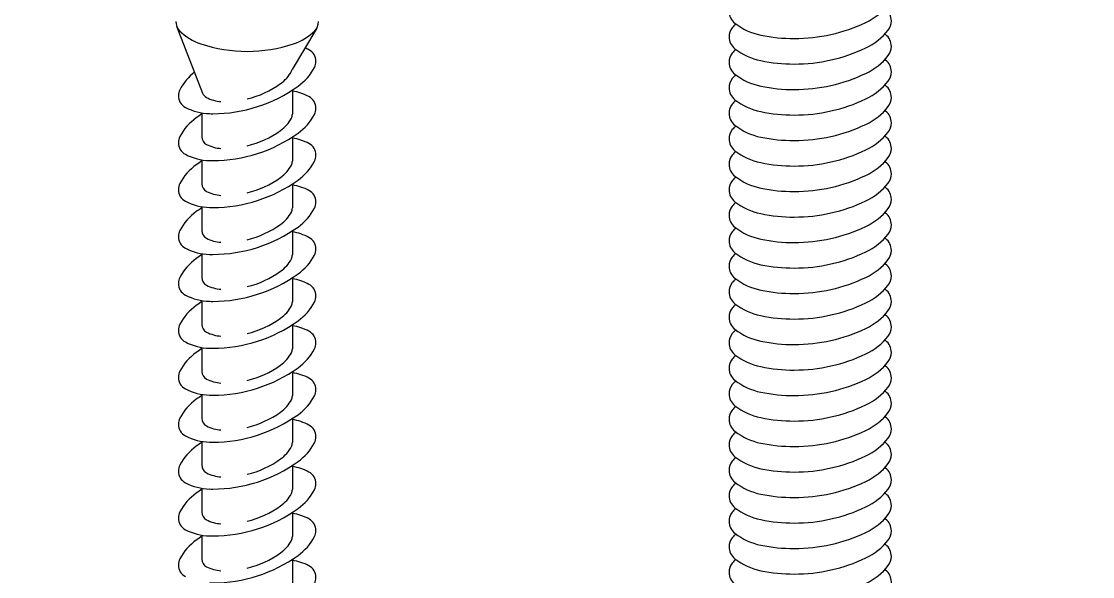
# Model space of a CAD drawing. Header units: inches. Extents: x 35 to 560, y 561 to 1057.
# Drawn here: x 230.48 to 235.73, y 581.48 to 584.2 of the extents above; entities that cross this region are included whole.
import ezdxf

# ---------------------------------------------------------------- set-up
doc = ezdxf.new("R2010")
doc.units = ezdxf.units.IN
doc.header["$MEASUREMENT"] = 0
doc.layers.add('Livello 1', color=7, linetype='Continuous')

msp = doc.modelspace()

# ---------------------------------------------------------------- linework, layer by layer
at = {"layer": 'Livello 1', "color": 7, "lineweight": 25, "true_color": 0xffffff}
for points in [[(231.242, 584.1754), (231.3689, 583.8478)], [(231.9286, 584.1656), (231.808, 583.9638)], [(231.8093, 583.8619), (231.8093, 583.7441)], [(231.3661, 583.75), (231.3661, 583.6331)], [(231.8093, 583.6319), (231.8093, 583.5141)], [(231.3661, 583.52), (231.3661, 583.4031)], [(231.8093, 583.4019), (231.8093, 583.2841)], [(231.3661, 583.2901), (231.3661, 583.1731)], [(231.8093, 583.1719), (231.8093, 583.0541)], [(231.3661, 583.0601), (231.3661, 582.9431)], [(231.8093, 582.9419), (231.8093, 582.8241)], [(231.3661, 582.8301), (231.3661, 582.7131)], [(231.8093, 582.712), (231.8093, 582.5941)], [(231.3661, 582.6001), (231.3661, 582.4831)], [(231.8093, 582.4819), (231.8093, 582.3641)], [(231.3661, 582.3701), (231.3661, 582.253)], [(231.8093, 582.252), (231.8093, 582.1342)], [(231.3661, 582.1401), (231.3661, 582.0231)], [(231.8093, 582.0219), (231.8093, 581.9041)], [(231.3661, 581.91), (231.3661, 581.7931)], [(231.8093, 581.7919), (231.8093, 581.6741)], [(231.3661, 581.68), (231.3661, 581.5631)], [(231.8093, 581.562), (231.8093, 581.4441)]]:
    msp.add_lwpolyline(points, dxfattribs=at)
at = {"layer": 'Livello 1', "color": 178, "lineweight": 25, "true_color": 0x070714}
for points in [[(234.7169, 584.1342), (234.7132, 584.137)], [(234.7169, 584.0092), (234.7132, 584.0121)], [(234.7169, 583.6341), (234.7132, 583.637)], [(234.7169, 583.5091), (234.7132, 583.512)], [(234.7169, 583.3841), (234.7132, 583.3871)], [(234.7169, 583.2592), (234.7132, 583.2621)], [(234.7169, 582.8841), (234.7132, 582.887)], [(234.7169, 582.7591), (234.7132, 582.7621)], [(234.7169, 582.6342), (234.7132, 582.6371)], [(234.7169, 582.5092), (234.7132, 582.5121)], [(234.7169, 582.3841), (234.7132, 582.387)], [(234.7169, 582.0091), (234.7132, 582.012)], [(234.7169, 581.8841), (234.7132, 581.887)], [(234.7169, 581.7591), (234.7132, 581.762)], [(234.7169, 581.6341), (234.7132, 581.6371)]]:
    msp.add_lwpolyline(points, dxfattribs=at)
at = {"layer": 'Livello 1', "lineweight": 35}
msp.add_open_spline([(239.2814, 576.304), (239.2814, 576.304), (239.5498, 576.4964), (239.5498, 576.4964), (239.5498, 576.4964), (239.2493, 576.7194), (239.2493, 576.7194), (239.2493, 576.7194), (239.5498, 576.9446), (239.5498, 576.9446), (239.5498, 576.9446), (239.5526, 578.9563), (239.5556, 581.2612), (239.557, 582.4762), (239.3944, 583.7162), (239.3956, 584.8424), (239.3958, 584.9835), (239.5602, 585.1784), (239.5603, 585.3137), (239.5618, 586.649), (239.5627, 587.7993), (239.5622, 588.0408), (239.5619, 588.2149), (239.3045, 588.2179), (239.3036, 588.268), (239.3007, 588.4168), (239.5498, 588.5118), (239.5498, 588.5118), (239.5498, 588.5118), (239.5498, 588.6085), (239.5498, 588.6085), (239.535, 588.6564), (238.984, 588.7678), (238.7875, 588.7028), (238.6766, 588.6662), (236.1231, 588.6432), (233.7996, 588.6302), (232.0053, 588.6201), (230.3482, 588.6159), (230.0592, 588.6159), (229.3957, 588.6159), (227.3059, 588.6376), (226.9128, 588.5726), (226.5195, 588.5077), (222.3349, 588.7091), (222.3349, 588.7091), (221.6941, 588.8114), (221.4454, 588.8001), (221.298, 588.8488), (221.298, 588.8488), (221.323, 588.5974), (221.323, 588.5974), (221.323, 588.5974), (221.5023, 588.3882), (221.5023, 588.3882), (221.5023, 588.3882), (221.323, 588.2067), (221.323, 588.2067), (221.323, 588.2067), (221.1801, 584.6351), (221.5226, 583.3157), (221.5786, 583.1), (221.3314, 582.8011), (221.3317, 582.5806), (221.3346, 579.7675), (221.3346, 576.9368), (221.323, 576.9722), (221.3214, 576.9769), (221.4397, 576.8642), (221.6174, 576.7557), (221.6729, 576.7219), (221.3661, 576.488), (221.364, 576.3684), (221.364, 576.3684), (221.6175, 576.1353), (222.2317, 576.2975), (222.2317, 576.2975), (224.6062, 576.3065), (224.6062, 576.3065), (224.6062, 576.3065), (225.2343, 576.4172), (225.2343, 576.4172), (225.2343, 576.4172), (232.5435, 576.3366), (232.5435, 576.3366), (232.5435, 576.3366), (238.8817, 576.3606), (238.8817, 576.3606), (238.8817, 576.3606), (238.9274, 576.0934), (239.2814, 576.304)], degree=3, knots=[0, 0, 0, 0, 1, 1, 1, 2, 2, 2, 3, 3, 3, 4, 4, 4, 5, 5, 5, 6, 6, 6, 7, 7, 7, 8, 8, 8, 9, 9, 9, 10, 10, 10, 11, 11, 11, 12, 12, 12, 13, 13, 13, 14, 14, 14, 15, 15, 15, 16, 16, 16, 17, 17, 17, 18, 18, 18, 19, 19, 19, 20, 20, 20, 21, 21, 21, 22, 22, 22, 23, 23, 23, 24, 24, 24, 25, 25, 25, 26, 26, 26, 27, 27, 27, 28, 28, 28, 29, 29, 29, 30, 30, 30, 30], dxfattribs=at)
at = {"layer": 'Livello 1', "color": 178, "lineweight": 25, "true_color": 0x070714}
for points in [[(233.9653, 584.2931), (233.9552, 584.2801), (233.9498, 584.2643), (233.9498, 584.2478), (233.9498, 584.2252), (233.9602, 584.204), (233.9779, 584.19)], [(234.7293, 584.1561), (234.7395, 584.1689), (234.745, 584.185), (234.745, 584.2014), (234.745, 584.2239), (234.7346, 584.2452), (234.7168, 584.2591)], [(233.9653, 584.168), (233.9552, 584.1551), (233.9498, 584.1392), (233.9498, 584.1228), (233.9498, 584.1002), (233.9602, 584.0789), (233.9779, 584.065)], [(234.1048, 584.1314), (234.1587, 584.1204), (234.2137, 584.1148), (234.2688, 584.1148), (234.3903, 584.1148), (234.5103, 584.1418), (234.6201, 584.1938)], [(234.7293, 584.0312), (234.7395, 584.044), (234.745, 584.0599), (234.745, 584.0763), (234.745, 584.0989), (234.7346, 584.1202), (234.7168, 584.1342)], [(234.1048, 584.0064), (234.1587, 583.9954), (234.2137, 583.9897), (234.2688, 583.9897), (234.3903, 583.9897), (234.5103, 584.0168), (234.6201, 584.0689)], [(233.9653, 584.0431), (233.9552, 584.0302), (233.9498, 584.0142), (233.9498, 583.9978), (233.9498, 583.9752), (233.9602, 583.954), (233.9779, 583.94)], [(234.7293, 583.9061), (234.7395, 583.919), (234.745, 583.9349), (234.745, 583.9513), (234.745, 583.974), (234.7346, 583.9952), (234.7168, 584.0091)], [(233.9653, 583.9181), (233.9552, 583.9052), (233.9498, 583.8892), (233.9498, 583.8728), (233.9498, 583.8502), (233.9602, 583.829), (233.9779, 583.8151)], [(234.1048, 583.8814), (234.1587, 583.8703), (234.2137, 583.8647), (234.2688, 583.8647), (234.3903, 583.8647), (234.5103, 583.8918), (234.6201, 583.9439)], [(234.7293, 583.7811), (234.7395, 583.794), (234.745, 583.8099), (234.745, 583.8263), (234.745, 583.8489), (234.7346, 583.8702), (234.7168, 583.8842)], [(234.1048, 583.7564), (234.1587, 583.7453), (234.2137, 583.7398), (234.2688, 583.7398), (234.3903, 583.7398), (234.5103, 583.7668), (234.6201, 583.8188)], [(233.9653, 583.7931), (233.9552, 583.7801), (233.9498, 583.7642), (233.9498, 583.7478), (233.9498, 583.7252), (233.9602, 583.704), (233.9779, 583.69)], [(234.7293, 583.6561), (234.7395, 583.669), (234.745, 583.6849), (234.745, 583.7013), (234.745, 583.7239), (234.7346, 583.7451), (234.7168, 583.7591)], [(233.9653, 583.6681), (233.9552, 583.6551), (233.9498, 583.6392), (233.9498, 583.6228), (233.9498, 583.6002), (233.9602, 583.5789), (233.9779, 583.565)], [(234.1048, 583.6313), (234.1587, 583.6203), (234.2137, 583.6148), (234.2688, 583.6148), (234.3903, 583.6148), (234.5103, 583.6418), (234.6201, 583.6939)], [(234.7293, 583.5311), (234.7395, 583.5439), (234.745, 583.5599), (234.745, 583.5763), (234.745, 583.5989), (234.7346, 583.6201), (234.7168, 583.6341)], [(233.9653, 583.5431), (233.9552, 583.5302), (233.9498, 583.5143), (233.9498, 583.4979), (233.9498, 583.4752), (233.9602, 583.454), (233.9779, 583.44)], [(234.1048, 583.5064), (234.1587, 583.4954), (234.2137, 583.4898), (234.2688, 583.4898), (234.3903, 583.4898), (234.5103, 583.5168), (234.6201, 583.5688)], [(234.7293, 583.4061), (234.7395, 583.4189), (234.745, 583.4349), (234.745, 583.4513), (234.745, 583.4739), (234.7346, 583.4951), (234.7168, 583.5092)], [(234.1048, 583.3814), (234.1587, 583.3704), (234.2137, 583.3648), (234.2688, 583.3648), (234.3903, 583.3648), (234.5103, 583.3918), (234.6201, 583.4439)], [(233.9653, 583.418), (233.9552, 583.4052), (233.9498, 583.3893), (233.9498, 583.3728), (233.9498, 583.3502), (233.9602, 583.329), (233.9779, 583.315)], [(234.7293, 583.2811), (234.7395, 583.294), (234.745, 583.3099), (234.745, 583.3264), (234.745, 583.3489), (234.7346, 583.3702), (234.7168, 583.3841)], [(233.9653, 583.2931), (233.9552, 583.2802), (233.9498, 583.2642), (233.9498, 583.2478), (233.9498, 583.2252), (233.9602, 583.204), (233.9779, 583.1901)], [(234.1048, 583.2564), (234.1587, 583.2453), (234.2137, 583.2397), (234.2688, 583.2397), (234.3903, 583.2397), (234.5103, 583.2668), (234.6201, 583.3189)], [(234.7293, 583.1561), (234.7395, 583.169), (234.745, 583.1849), (234.745, 583.2014), (234.745, 583.2239), (234.7346, 583.2452), (234.7168, 583.2592)], [(234.1048, 583.1314), (234.1587, 583.1203), (234.2137, 583.1147), (234.2688, 583.1147), (234.3903, 583.1147), (234.5103, 583.1418), (234.6201, 583.1938)], [(233.9653, 583.168), (233.9552, 583.1552), (233.9498, 583.1392), (233.9498, 583.1228), (233.9498, 583.1002), (233.9602, 583.079), (233.9779, 583.065)], [(234.7293, 583.0311), (234.7395, 583.044), (234.745, 583.0599), (234.745, 583.0763), (234.745, 583.099), (234.7346, 583.1202), (234.7168, 583.1342)], [(234.1048, 583.0063), (234.1587, 582.9953), (234.2137, 582.9898), (234.2688, 582.9898), (234.3903, 582.9898), (234.5103, 583.0168), (234.6201, 583.0689)], [(233.9653, 583.0431), (233.9552, 583.0301), (233.9498, 583.0142), (233.9498, 582.9978), (233.9498, 582.9752), (233.9602, 582.954), (233.9779, 582.94)], [(234.7293, 582.9061), (234.7395, 582.919), (234.745, 582.9349), (234.745, 582.9513), (234.745, 582.9739), (234.7346, 582.9951), (234.7168, 583.0091)], [(233.9653, 582.9181), (233.9552, 582.9052), (233.9498, 582.8892), (233.9498, 582.8728), (233.9498, 582.8502), (233.9602, 582.8289), (233.9779, 582.815)], [(234.1048, 582.8814), (234.1587, 582.8704), (234.2137, 582.8648), (234.2688, 582.8648), (234.3903, 582.8648), (234.5103, 582.8918), (234.6201, 582.9439)], [(234.7293, 582.7811), (234.7395, 582.794), (234.745, 582.8099), (234.745, 582.8264), (234.745, 582.8489), (234.7346, 582.8701), (234.7168, 582.8841)], [(234.1048, 582.7564), (234.1587, 582.7454), (234.2137, 582.7398), (234.2688, 582.7398), (234.3903, 582.7398), (234.5103, 582.7668), (234.6201, 582.8189)], [(233.9653, 582.7931), (233.9552, 582.7802), (233.9498, 582.7643), (233.9498, 582.7479), (233.9498, 582.7252), (233.9602, 582.704), (233.9779, 582.69)], [(234.7293, 582.6561), (234.7395, 582.6689), (234.745, 582.6849), (234.745, 582.7014), (234.745, 582.7239), (234.7346, 582.7452), (234.7168, 582.7591)], [(233.9653, 582.6681), (233.9552, 582.6551), (233.9498, 582.6392), (233.9498, 582.6228), (233.9498, 582.6002), (233.9602, 582.5789), (233.9779, 582.565)], [(234.1048, 582.6314), (234.1587, 582.6204), (234.2137, 582.6147), (234.2688, 582.6147), (234.3903, 582.6147), (234.5103, 582.6418), (234.6201, 582.6939)], [(234.7293, 582.5312), (234.7395, 582.544), (234.745, 582.5599), (234.745, 582.5763), (234.745, 582.599), (234.7346, 582.6202), (234.7168, 582.6342)], [(233.9653, 582.5431), (233.9552, 582.5302), (233.9498, 582.5142), (233.9498, 582.4978), (233.9498, 582.4752), (233.9602, 582.454), (233.9779, 582.44)], [(234.1048, 582.5064), (234.1587, 582.4954), (234.2137, 582.4897), (234.2688, 582.4897), (234.3903, 582.4897), (234.5103, 582.5168), (234.6201, 582.5689)], [(234.7293, 582.4061), (234.7395, 582.4191), (234.745, 582.435), (234.745, 582.4514), (234.745, 582.4739), (234.7346, 582.4952), (234.7168, 582.5092)], [(234.1048, 582.3814), (234.1587, 582.3703), (234.2137, 582.3647), (234.2688, 582.3647), (234.3903, 582.3647), (234.5103, 582.3918), (234.6201, 582.4439)], [(233.9653, 582.4181), (233.9552, 582.4051), (233.9498, 582.3892), (233.9498, 582.3728), (233.9498, 582.3502), (233.9602, 582.3289), (233.9779, 582.315)], [(234.7293, 582.281), (234.7395, 582.294), (234.745, 582.3099), (234.745, 582.3263), (234.745, 582.349), (234.7346, 582.3702), (234.7168, 582.3842)], [(233.9653, 582.2931), (233.9552, 582.2802), (233.9498, 582.2641), (233.9498, 582.2477), (233.9498, 582.2253), (233.9602, 582.2039), (233.9779, 582.19)], [(234.1048, 582.2564), (234.1587, 582.2454), (234.2137, 582.2398), (234.2688, 582.2398), (234.3903, 582.2398), (234.5103, 582.2668), (234.6201, 582.3189)], [(234.7293, 582.1561), (234.7395, 582.169), (234.745, 582.1849), (234.745, 582.2013), (234.745, 582.2239), (234.7346, 582.2452), (234.7168, 582.2591)], [(234.1048, 582.1314), (234.1587, 582.1203), (234.2137, 582.1148), (234.2688, 582.1148), (234.3903, 582.1148), (234.5103, 582.1418), (234.6201, 582.1938)], [(233.9653, 582.1681), (233.9552, 582.1551), (233.9498, 582.1392), (233.9498, 582.1228), (233.9498, 582.1003), (233.9602, 582.079), (233.9779, 582.065)], [(234.7293, 582.0311), (234.7395, 582.044), (234.745, 582.0599), (234.745, 582.0763), (234.745, 582.0989), (234.7346, 582.1201), (234.7168, 582.1341)], [(234.1048, 582.0063), (234.1587, 581.9953), (234.2137, 581.9898), (234.2688, 581.9898), (234.3903, 581.9898), (234.5103, 582.0168), (234.6201, 582.0688)], [(233.9653, 582.0431), (233.9552, 582.0301), (233.9498, 582.0142), (233.9498, 581.9978), (233.9498, 581.9752), (233.9602, 581.954), (233.9779, 581.94)], [(234.7293, 581.9061), (234.7395, 581.919), (234.745, 581.935), (234.745, 581.9514), (234.745, 581.9739), (234.7346, 581.9952), (234.7168, 582.0091)], [(233.9653, 581.9181), (233.9552, 581.9051), (233.9498, 581.8892), (233.9498, 581.8728), (233.9498, 581.8502), (233.9602, 581.8289), (233.9779, 581.815)], [(234.1048, 581.8814), (234.1587, 581.8703), (234.2137, 581.8648), (234.2688, 581.8648), (234.3903, 581.8648), (234.5103, 581.8918), (234.6201, 581.9439)], [(234.7293, 581.7811), (234.7395, 581.794), (234.745, 581.8099), (234.745, 581.8264), (234.745, 581.8489), (234.7346, 581.8702), (234.7168, 581.8841)], [(234.1048, 581.7564), (234.1587, 581.7453), (234.2137, 581.7398), (234.2688, 581.7398), (234.3903, 581.7398), (234.5103, 581.7668), (234.6201, 581.8188)], [(233.9653, 581.793), (233.9552, 581.7802), (233.9498, 581.7643), (233.9498, 581.7478), (233.9498, 581.7252), (233.9602, 581.704), (233.9779, 581.69)], [(234.7293, 581.6561), (234.7395, 581.669), (234.745, 581.6849), (234.745, 581.7014), (234.745, 581.7239), (234.7346, 581.7452), (234.7168, 581.7591)], [(233.9653, 581.6681), (233.9552, 581.6552), (233.9498, 581.6392), (233.9498, 581.6228), (233.9498, 581.6002), (233.9602, 581.579), (233.9779, 581.565)], [(234.1048, 581.6314), (234.1587, 581.6204), (234.2137, 581.6148), (234.2688, 581.6148), (234.3903, 581.6148), (234.5103, 581.6418), (234.6201, 581.6938)], [(234.7293, 581.5311), (234.7395, 581.544), (234.745, 581.5599), (234.745, 581.5763), (234.745, 581.5989), (234.7346, 581.6202), (234.7168, 581.6341)], [(233.9653, 581.5431), (233.9552, 581.5302), (233.9498, 581.5142), (233.9498, 581.4978), (233.9498, 581.4752), (233.9602, 581.454), (233.9779, 581.4401)], [(234.1048, 581.5063), (234.1587, 581.4953), (234.2137, 581.4898), (234.2688, 581.4898), (234.3903, 581.4898), (234.5103, 581.5168), (234.6201, 581.5688)], [(234.7293, 581.4061), (234.7395, 581.4189), (234.745, 581.4349), (234.745, 581.4513), (234.745, 581.4739), (234.7346, 581.4952), (234.7168, 581.5091)]]:
    msp.add_open_spline(points, degree=3, knots=[0, 0, 0, 0, 1, 1, 1, 2, 2, 2, 2], dxfattribs=at)
for points in [[(234.6201, 584.1938), (234.6628, 584.214), (234.7002, 584.2439), (234.7294, 584.2811)], [(233.9816, 584.1871), (233.976, 584.181), (233.9706, 584.1746), (233.9653, 584.168)], [(233.9778, 584.19), (234.0151, 584.1609), (234.0585, 584.1408), (234.1049, 584.1314)], [(234.6201, 584.0688), (234.6628, 584.0889), (234.7002, 584.1189), (234.7294, 584.1561)], [(233.9816, 584.0622), (233.976, 584.056), (233.9706, 584.0497), (233.9653, 584.043)], [(233.9778, 584.065), (234.0151, 584.0359), (234.0585, 584.0158), (234.1049, 584.0064)], [(234.6201, 583.9439), (234.6628, 583.964), (234.7002, 583.9939), (234.7294, 584.0312)], [(233.9816, 583.9371), (233.976, 583.931), (233.9706, 583.9247), (233.9653, 583.9181)], [(233.9778, 583.9401), (234.0151, 583.9109), (234.0585, 583.8908), (234.1049, 583.8814)], [(234.6201, 583.8189), (234.6628, 583.839), (234.7002, 583.869), (234.7294, 583.9061)], [(234.7169, 583.8841), (234.7156, 583.885), (234.7145, 583.8861), (234.7132, 583.8871)], [(233.9816, 583.8122), (233.976, 583.806), (233.9706, 583.7997), (233.9653, 583.793)], [(233.9778, 583.8151), (234.0151, 583.7859), (234.0585, 583.7658), (234.1049, 583.7564)], [(234.6201, 583.6938), (234.6628, 583.714), (234.7002, 583.7439), (234.7294, 583.7811)], [(234.7169, 583.7591), (234.7156, 583.7601), (234.7145, 583.7611), (234.7132, 583.7621)], [(233.9816, 583.6871), (233.976, 583.6809), (233.9706, 583.6746), (233.9653, 583.6681)], [(233.9778, 583.6901), (234.0151, 583.6609), (234.0585, 583.6408), (234.1049, 583.6313)], [(234.6201, 583.5688), (234.6628, 583.589), (234.7002, 583.6189), (234.7294, 583.6561)], [(233.9816, 583.5621), (233.976, 583.5559), (233.9706, 583.5497), (233.9653, 583.5431)], [(233.9778, 583.5651), (234.0151, 583.5359), (234.0585, 583.5158), (234.1049, 583.5064)], [(234.6201, 583.4438), (234.6628, 583.4639), (234.7002, 583.4939), (234.7294, 583.5311)], [(233.9816, 583.4371), (233.976, 583.431), (233.9706, 583.4247), (233.9653, 583.418)], [(233.9778, 583.44), (234.0151, 583.4109), (234.0585, 583.3908), (234.1049, 583.3814)], [(234.6201, 583.3188), (234.6628, 583.339), (234.7002, 583.3689), (234.7294, 583.4062)], [(233.9816, 583.3121), (233.976, 583.3059), (233.9706, 583.2996), (233.9653, 583.2931)], [(233.9778, 583.315), (234.0151, 583.2859), (234.0585, 583.2658), (234.1049, 583.2564)], [(234.6201, 583.1939), (234.6628, 583.214), (234.7002, 583.2439), (234.7294, 583.2811)], [(233.9816, 583.1871), (233.976, 583.181), (233.9706, 583.1747), (233.9653, 583.168)], [(233.9778, 583.1901), (234.0151, 583.1609), (234.0585, 583.1408), (234.1049, 583.1314)], [(234.6201, 583.0688), (234.6628, 583.089), (234.7002, 583.119), (234.7294, 583.1561)], [(234.7169, 583.1341), (234.7156, 583.1351), (234.7145, 583.1361), (234.7132, 583.1371)], [(233.9778, 583.0651), (234.0151, 583.0359), (234.0585, 583.0158), (234.1049, 583.0063)], [(233.9816, 583.0622), (233.976, 583.056), (233.9706, 583.0497), (233.9653, 583.0431)], [(234.6201, 582.9438), (234.6628, 582.964), (234.7002, 582.994), (234.7294, 583.0311)], [(234.7169, 583.0091), (234.7156, 583.01), (234.7145, 583.0111), (234.7132, 583.012)], [(233.9816, 582.9371), (233.976, 582.9309), (233.9706, 582.9246), (233.9653, 582.9181)], [(233.9778, 582.9401), (234.0151, 582.9109), (234.0585, 582.8908), (234.1049, 582.8814)], [(234.6201, 582.8188), (234.6628, 582.839), (234.7002, 582.8689), (234.7294, 582.9062)], [(233.9816, 582.8121), (233.976, 582.806), (233.9706, 582.7996), (233.9653, 582.7931)], [(233.9778, 582.8151), (234.0151, 582.786), (234.0585, 582.7659), (234.1049, 582.7564)], [(234.6201, 582.6938), (234.6628, 582.7139), (234.7002, 582.7439), (234.7294, 582.7811)], [(233.9816, 582.6872), (233.976, 582.681), (233.9706, 582.6747), (233.9653, 582.6681)], [(233.9778, 582.69), (234.0151, 582.6609), (234.0585, 582.6408), (234.1049, 582.6314)], [(234.6201, 582.5688), (234.6628, 582.5889), (234.7002, 582.6189), (234.7294, 582.6561)], [(233.9816, 582.5621), (233.976, 582.556), (233.9706, 582.5497), (233.9653, 582.5431)], [(233.9778, 582.5651), (234.0151, 582.5359), (234.0585, 582.5158), (234.1049, 582.5064)], [(234.6201, 582.4438), (234.6628, 582.4639), (234.7002, 582.4939), (234.7294, 582.5311)], [(233.9816, 582.4372), (233.976, 582.4311), (233.9706, 582.4247), (233.9653, 582.4181)], [(233.9778, 582.44), (234.0151, 582.4108), (234.0585, 582.3908), (234.1049, 582.3813)], [(234.6201, 582.3188), (234.6628, 582.339), (234.7002, 582.3689), (234.7294, 582.4061)], [(233.9816, 582.3121), (233.976, 582.306), (233.9706, 582.2997), (233.9653, 582.2931)], [(233.9778, 582.3151), (234.0151, 582.2858), (234.0585, 582.2658), (234.1049, 582.2564)], [(234.6201, 582.1938), (234.6628, 582.214), (234.7002, 582.2439), (234.7294, 582.2811)], [(234.7169, 582.2591), (234.7156, 582.2601), (234.7145, 582.2611), (234.7132, 582.2621)], [(233.9816, 582.1872), (233.976, 582.181), (233.9706, 582.1747), (233.9653, 582.168)], [(233.9778, 582.19), (234.0151, 582.1609), (234.0585, 582.1408), (234.1049, 582.1314)], [(234.6201, 582.0688), (234.6628, 582.089), (234.7002, 582.119), (234.7294, 582.1561)], [(234.7169, 582.1341), (234.7156, 582.1351), (234.7145, 582.1361), (234.7132, 582.137)], [(233.9816, 582.0621), (233.976, 582.0559), (233.9706, 582.0496), (233.9653, 582.0431)], [(233.9778, 582.0651), (234.0151, 582.0359), (234.0585, 582.0158), (234.1049, 582.0063)], [(234.6201, 581.9438), (234.6628, 581.964), (234.7002, 581.9939), (234.7294, 582.0311)], [(233.9816, 581.9371), (233.976, 581.9309), (233.9706, 581.9246), (233.9653, 581.9181)], [(233.9778, 581.94), (234.0151, 581.9109), (234.0585, 581.8908), (234.1049, 581.8814)], [(234.6201, 581.8188), (234.6628, 581.839), (234.7002, 581.8689), (234.7294, 581.9061)], [(233.9816, 581.8121), (233.976, 581.806), (233.9706, 581.7996), (233.9653, 581.793)], [(233.9778, 581.815), (234.0151, 581.7858), (234.0585, 581.7658), (234.1049, 581.7564)], [(234.6201, 581.6938), (234.6628, 581.714), (234.7002, 581.7439), (234.7294, 581.7811)], [(233.9816, 581.6871), (233.976, 581.681), (233.9706, 581.6747), (233.9653, 581.668)], [(233.9778, 581.69), (234.0151, 581.6609), (234.0585, 581.6408), (234.1049, 581.6314)], [(234.6201, 581.5688), (234.6628, 581.589), (234.7002, 581.6189), (234.7294, 581.6561)], [(233.9816, 581.5622), (233.976, 581.556), (233.9706, 581.5497), (233.9653, 581.543)], [(233.9778, 581.565), (234.0151, 581.5359), (234.0585, 581.5158), (234.1049, 581.5063)], [(234.6201, 581.4438), (234.6628, 581.464), (234.7002, 581.4939), (234.7294, 581.5311)], [(234.7169, 581.5091), (234.7156, 581.51), (234.7145, 581.5111), (234.7132, 581.512)]]:
    msp.add_open_spline(points, degree=3, dxfattribs=at)
at = {"layer": 'Livello 1', "color": 7, "lineweight": 25, "true_color": 0xffffff}
for points in [[(231.2377, 584.1987), (231.2377, 584.1816), (231.2444, 584.1652), (231.2565, 584.1532)], [(231.9189, 584.1532), (231.9309, 584.1652), (231.9377, 584.1816), (231.9377, 584.1986)], [(231.2564, 584.1532), (231.2857, 584.124), (231.3214, 584.102), (231.3605, 584.0889)], [(231.8148, 584.0889), (231.854, 584.102), (231.8896, 584.124), (231.9189, 584.1532)], [(231.8907, 584.0598), (231.8842, 584.0632), (231.8777, 584.0664), (231.871, 584.0692)], [(231.8044, 583.9544), (231.806, 583.9573), (231.8072, 583.9606), (231.808, 583.9638)], [(231.8371, 583.8809), (231.8707, 583.905), (231.8982, 583.9366), (231.9175, 583.9731)], [(231.3295, 583.9497), (231.2998, 583.9265), (231.2754, 583.8974), (231.2578, 583.8641)], [(231.7516, 583.8938), (231.7737, 583.9097), (231.7917, 583.9304), (231.8044, 583.9544)], [(231.5877, 583.8187), (231.6466, 583.833), (231.7023, 583.8585), (231.7516, 583.8938)], [(231.8907, 583.8299), (231.8652, 583.8433), (231.8377, 583.8525), (231.8093, 583.8571)], [(231.3689, 583.8478), (231.3726, 583.8383), (231.3796, 583.8305), (231.3886, 583.8257)], [(231.3886, 583.8258), (231.4105, 583.8143), (231.4346, 583.8074), (231.4593, 583.8059)], [(231.2847, 583.7773), (231.3213, 583.758), (231.3618, 583.7475), (231.4031, 583.7466)], [(231.3383, 583.7263), (231.3047, 583.7022), (231.2772, 583.6707), (231.2578, 583.6341)], [(231.3661, 583.7453), (231.3566, 583.7391), (231.3474, 583.7329), (231.3382, 583.7263)], [(231.7516, 583.6638), (231.7737, 583.6796), (231.7917, 583.7004), (231.8044, 583.7244)], [(231.8044, 583.7244), (231.8076, 583.7304), (231.8093, 583.7372), (231.8093, 583.7441)], [(231.8371, 583.6509), (231.8707, 583.675), (231.8982, 583.7065), (231.9175, 583.7431)], [(231.5877, 583.5887), (231.6466, 583.603), (231.7023, 583.6285), (231.7516, 583.6638)], [(231.3661, 583.6331), (231.3661, 583.6174), (231.3747, 583.6031), (231.3886, 583.5957)], [(231.3886, 583.5958), (231.4105, 583.5842), (231.4346, 583.5774), (231.4593, 583.5759)], [(231.8907, 583.5999), (231.8652, 583.6132), (231.8377, 583.6225), (231.8093, 583.6271)], [(231.2847, 583.5474), (231.3213, 583.5281), (231.3618, 583.5175), (231.4031, 583.5167)], [(231.3383, 583.4963), (231.3047, 583.4722), (231.2772, 583.4406), (231.2578, 583.4042)], [(231.3661, 583.5153), (231.3566, 583.5092), (231.3474, 583.5029), (231.3382, 583.4963)], [(231.7516, 583.4338), (231.7737, 583.4496), (231.7917, 583.4704), (231.8044, 583.4944)], [(231.8044, 583.4944), (231.8076, 583.5005), (231.8093, 583.5072), (231.8093, 583.5141)], [(231.8371, 583.4209), (231.8707, 583.445), (231.8982, 583.4765), (231.9175, 583.5131)], [(231.5877, 583.3587), (231.6466, 583.373), (231.7023, 583.3985), (231.7516, 583.4338)], [(231.3661, 583.4031), (231.3661, 583.3874), (231.3747, 583.373), (231.3886, 583.3657)], [(231.8907, 583.3698), (231.8652, 583.3832), (231.8377, 583.3925), (231.8093, 583.3971)], [(231.3886, 583.3657), (231.4105, 583.3542), (231.4346, 583.3474), (231.4593, 583.3459)], [(231.2847, 583.3174), (231.3213, 583.2981), (231.3618, 583.2875), (231.4031, 583.2867)], [(231.3661, 583.2853), (231.3566, 583.2791), (231.3474, 583.2728), (231.3382, 583.2663)], [(231.8044, 583.2644), (231.8076, 583.2705), (231.8093, 583.2772), (231.8093, 583.2841)], [(231.8371, 583.1909), (231.8707, 583.2149), (231.8982, 583.2465), (231.9175, 583.2831)], [(231.3383, 583.2664), (231.3047, 583.2422), (231.2772, 583.2107), (231.2578, 583.1741)], [(231.7516, 583.2038), (231.7737, 583.2196), (231.7917, 583.2404), (231.8044, 583.2644)], [(231.3661, 583.1731), (231.3661, 583.1575), (231.3747, 583.1431), (231.3886, 583.1358)], [(231.5877, 583.1287), (231.6466, 583.143), (231.7023, 583.1684), (231.7516, 583.2038)], [(231.3886, 583.1357), (231.4105, 583.1242), (231.4346, 583.1175), (231.4593, 583.1159)], [(231.8907, 583.1398), (231.8652, 583.1532), (231.8377, 583.1625), (231.8093, 583.1671)], [(231.2847, 583.0874), (231.3213, 583.068), (231.3618, 583.0576), (231.4031, 583.0567)], [(231.3383, 583.0363), (231.3047, 583.0122), (231.2772, 582.9806), (231.2578, 582.9441)], [(231.3661, 583.0552), (231.3566, 583.0491), (231.3474, 583.0428), (231.3382, 583.0363)], [(231.7516, 582.9739), (231.7737, 582.9896), (231.7917, 583.0104), (231.8044, 583.0345)], [(231.8044, 583.0344), (231.8076, 583.0405), (231.8093, 583.0473), (231.8093, 583.0541)], [(231.8371, 582.9609), (231.8707, 582.985), (231.8982, 583.0165), (231.9175, 583.0531)], [(231.5877, 582.8987), (231.6466, 582.913), (231.7023, 582.9385), (231.7516, 582.9738)], [(231.3661, 582.9431), (231.3661, 582.9275), (231.3747, 582.9131), (231.3886, 582.9058)], [(231.8907, 582.9099), (231.8652, 582.9233), (231.8377, 582.9325), (231.8093, 582.9371)], [(231.2847, 582.8574), (231.3213, 582.8381), (231.3618, 582.8276), (231.4031, 582.8267)], [(231.3886, 582.9058), (231.4105, 582.8942), (231.4346, 582.8874), (231.4593, 582.8859)], [(231.3383, 582.8063), (231.3047, 582.7822), (231.2772, 582.7506), (231.2578, 582.7141)], [(231.3661, 582.8253), (231.3566, 582.8192), (231.3474, 582.8128), (231.3382, 582.8062)], [(231.7516, 582.7438), (231.7737, 582.7596), (231.7917, 582.7804), (231.8044, 582.8044)], [(231.8044, 582.8044), (231.8076, 582.8105), (231.8093, 582.8172), (231.8093, 582.8241)], [(231.8371, 582.7309), (231.8707, 582.755), (231.8982, 582.7865), (231.9175, 582.8231)], [(231.3661, 582.7131), (231.3661, 582.6975), (231.3747, 582.6831), (231.3886, 582.6758)], [(231.5877, 582.6687), (231.6466, 582.6829), (231.7023, 582.7085), (231.7516, 582.7438)], [(231.8907, 582.6798), (231.8652, 582.6932), (231.8377, 582.7025), (231.8093, 582.7071)], [(231.3886, 582.6758), (231.4105, 582.6642), (231.4346, 582.6575), (231.4593, 582.6559)], [(231.2847, 582.6273), (231.3213, 582.608), (231.3618, 582.5976), (231.4031, 582.5966)], [(231.3661, 582.5953), (231.3566, 582.5891), (231.3474, 582.5828), (231.3382, 582.5763)], [(231.8044, 582.5744), (231.8076, 582.5805), (231.8093, 582.5872), (231.8093, 582.5941)], [(231.8371, 582.5009), (231.8707, 582.525), (231.8982, 582.5565), (231.9175, 582.5931)], [(231.3383, 582.5763), (231.3047, 582.5523), (231.2772, 582.5207), (231.2578, 582.4841)], [(231.7516, 582.5138), (231.7737, 582.5297), (231.7917, 582.5504), (231.8044, 582.5744)], [(231.5877, 582.4388), (231.6466, 582.453), (231.7023, 582.4784), (231.7516, 582.5138)], [(231.3661, 582.4831), (231.3661, 582.4675), (231.3747, 582.4531), (231.3886, 582.4458)], [(231.3886, 582.4458), (231.4105, 582.4343), (231.4346, 582.4274), (231.4593, 582.426)], [(231.8907, 582.4498), (231.8652, 582.4633), (231.8377, 582.4725), (231.8093, 582.4771)], [(231.2847, 582.3974), (231.3213, 582.378), (231.3618, 582.3676), (231.4031, 582.3667)], [(231.3383, 582.3463), (231.3047, 582.3223), (231.2772, 582.2907), (231.2578, 582.2541)], [(231.3661, 582.3652), (231.3566, 582.3591), (231.3474, 582.3528), (231.3382, 582.3463)], [(231.7516, 582.2838), (231.7737, 582.2997), (231.7917, 582.3204), (231.8044, 582.3444)], [(231.8044, 582.3444), (231.8076, 582.3504), (231.8093, 582.3572), (231.8093, 582.364)], [(231.8371, 582.2709), (231.8707, 582.295), (231.8982, 582.3265), (231.9175, 582.3631)], [(231.5877, 582.2087), (231.6466, 582.223), (231.7023, 582.2485), (231.7516, 582.2837)], [(231.3661, 582.253), (231.3661, 582.2374), (231.3747, 582.2231), (231.3886, 582.2158)], [(231.8907, 582.2199), (231.8652, 582.2333), (231.8377, 582.2425), (231.8093, 582.2471)], [(231.3886, 582.2158), (231.4105, 582.2043), (231.4346, 582.1974), (231.4593, 582.196)], [(231.2847, 582.1674), (231.3213, 582.1481), (231.3618, 582.1376), (231.4031, 582.1367)], [(231.3661, 582.1353), (231.3566, 582.1291), (231.3474, 582.1228), (231.3382, 582.1163)], [(231.8044, 582.1144), (231.8076, 582.1205), (231.8093, 582.1272), (231.8093, 582.1342)], [(231.8371, 582.0408), (231.8707, 582.065), (231.8982, 582.0966), (231.9175, 582.133)], [(231.3383, 582.1163), (231.3047, 582.0922), (231.2772, 582.0607), (231.2578, 582.0241)], [(231.7516, 582.0538), (231.7737, 582.0696), (231.7917, 582.0904), (231.8044, 582.1144)], [(231.3661, 582.0231), (231.3661, 582.0074), (231.3747, 581.9931), (231.3886, 581.9857)], [(231.5877, 581.9787), (231.6466, 581.9931), (231.7023, 582.0184), (231.7516, 582.0538)], [(231.8907, 581.9898), (231.8652, 582.0033), (231.8377, 582.0125), (231.8093, 582.0171)], [(231.3886, 581.9858), (231.4105, 581.9742), (231.4346, 581.9674), (231.4593, 581.9659)], [(231.2847, 581.9373), (231.3213, 581.918), (231.3618, 581.9076), (231.4031, 581.9066)], [(231.3383, 581.8863), (231.3047, 581.8622), (231.2772, 581.8307), (231.2578, 581.7941)], [(231.3661, 581.9052), (231.3566, 581.8992), (231.3474, 581.8928), (231.3382, 581.8863)], [(231.7516, 581.8238), (231.7737, 581.8396), (231.7917, 581.8604), (231.8044, 581.8844)], [(231.8044, 581.8844), (231.8076, 581.8904), (231.8093, 581.8972), (231.8093, 581.9041)], [(231.8371, 581.8109), (231.8707, 581.835), (231.8982, 581.8666), (231.9175, 581.9031)], [(231.5877, 581.7487), (231.6466, 581.763), (231.7023, 581.7885), (231.7516, 581.8238)], [(231.3661, 581.7931), (231.3661, 581.7775), (231.3747, 581.763), (231.3886, 581.7558)], [(231.3886, 581.7558), (231.4105, 581.7443), (231.4346, 581.7375), (231.4593, 581.7359)], [(231.8907, 581.7598), (231.8652, 581.7733), (231.8377, 581.7825), (231.8093, 581.7871)], [(231.2847, 581.7073), (231.3213, 581.6881), (231.3618, 581.6776), (231.4031, 581.6767)], [(231.3383, 581.6563), (231.3047, 581.6323), (231.2772, 581.6006), (231.2578, 581.5642)], [(231.3661, 581.6753), (231.3566, 581.6691), (231.3474, 581.6628), (231.3382, 581.6563)], [(231.7516, 581.5938), (231.7737, 581.6097), (231.7917, 581.6304), (231.8044, 581.6544)], [(231.8044, 581.6544), (231.8076, 581.6605), (231.8093, 581.6672), (231.8093, 581.6741)], [(231.8371, 581.5809), (231.8707, 581.6049), (231.8982, 581.6365), (231.9175, 581.6731)], [(231.3661, 581.5631), (231.3661, 581.5474), (231.3747, 581.533), (231.3886, 581.5258)], [(231.5877, 581.5187), (231.6466, 581.533), (231.7023, 581.5585), (231.7516, 581.5938)], [(231.8907, 581.5299), (231.8652, 581.5433), (231.8377, 581.5525), (231.8093, 581.5572)], [(231.3886, 581.5258), (231.4105, 581.5143), (231.4346, 581.5074), (231.4593, 581.5059)]]:
    msp.add_open_spline(points, degree=3, dxfattribs=at)
for points in [[(231.3605, 584.0889), (231.4338, 584.0645), (231.5105, 584.052), (231.5877, 584.052), (231.6649, 584.052), (231.7416, 584.0645), (231.8147, 584.0889)], [(231.9175, 583.9731), (231.9224, 583.9823), (231.9249, 583.9926), (231.9249, 584.003), (231.9249, 584.0269), (231.9117, 584.0487), (231.8907, 584.0598)], [(231.2579, 583.8641), (231.253, 583.8549), (231.2504, 583.8446), (231.2504, 583.8341), (231.2504, 583.8103), (231.2636, 583.7885), (231.2847, 583.7773)], [(231.4031, 583.7467), (231.4083, 583.7465), (231.4135, 583.7464), (231.4188, 583.7464), (231.5688, 583.7464), (231.7151, 583.7934), (231.8371, 583.8808)], [(231.9175, 583.7431), (231.9224, 583.7523), (231.9249, 583.7626), (231.9249, 583.7731), (231.9249, 583.7968), (231.9117, 583.8187), (231.8907, 583.8299)], [(231.4031, 583.5167), (231.4083, 583.5165), (231.4135, 583.5165), (231.4188, 583.5165), (231.5688, 583.5165), (231.7151, 583.5635), (231.8371, 583.6509)], [(231.2579, 583.6341), (231.253, 583.6249), (231.2504, 583.6146), (231.2504, 583.6042), (231.2504, 583.5803), (231.2636, 583.5584), (231.2847, 583.5474)], [(231.9175, 583.5131), (231.9224, 583.5224), (231.9249, 583.5326), (231.9249, 583.543), (231.9249, 583.5669), (231.9117, 583.5887), (231.8907, 583.5999)], [(231.2579, 583.4042), (231.253, 583.3949), (231.2504, 583.3846), (231.2504, 583.3741), (231.2504, 583.3503), (231.2636, 583.3285), (231.2847, 583.3174)], [(231.4031, 583.2867), (231.4083, 583.2865), (231.4135, 583.2865), (231.4188, 583.2865), (231.5688, 583.2865), (231.7151, 583.3334), (231.8371, 583.4209)], [(231.9175, 583.2831), (231.9224, 583.2924), (231.9249, 583.3026), (231.9249, 583.3131), (231.9249, 583.3369), (231.9117, 583.3587), (231.8907, 583.3699)], [(231.2579, 583.1741), (231.253, 583.1649), (231.2504, 583.1546), (231.2504, 583.1442), (231.2504, 583.1203), (231.2636, 583.0985), (231.2847, 583.0874)], [(231.4031, 583.0567), (231.4083, 583.0566), (231.4135, 583.0565), (231.4188, 583.0565), (231.5688, 583.0565), (231.7151, 583.1035), (231.8371, 583.1909)], [(231.9175, 583.0531), (231.9224, 583.0623), (231.9249, 583.0726), (231.9249, 583.0831), (231.9249, 583.1069), (231.9117, 583.1287), (231.8907, 583.1398)], [(231.4031, 582.8267), (231.4083, 582.8266), (231.4135, 582.8265), (231.4188, 582.8265), (231.5688, 582.8265), (231.7151, 582.8735), (231.8371, 582.9609)], [(231.2579, 582.9441), (231.253, 582.9349), (231.2504, 582.9246), (231.2504, 582.9141), (231.2504, 582.8903), (231.2636, 582.8685), (231.2847, 582.8574)], [(231.9175, 582.8231), (231.9224, 582.8324), (231.9249, 582.8426), (231.9249, 582.853), (231.9249, 582.8768), (231.9117, 582.8987), (231.8907, 582.9099)], [(231.2579, 582.7141), (231.253, 582.7048), (231.2504, 582.6946), (231.2504, 582.6842), (231.2504, 582.6604), (231.2636, 582.6385), (231.2847, 582.6273)], [(231.4031, 582.5966), (231.4083, 582.5966), (231.4135, 582.5965), (231.4188, 582.5965), (231.5688, 582.5965), (231.7151, 582.6435), (231.8371, 582.7309)], [(231.9175, 582.5931), (231.9224, 582.6024), (231.9249, 582.6126), (231.9249, 582.623), (231.9249, 582.6468), (231.9117, 582.6687), (231.8907, 582.6798)], [(231.4031, 582.3667), (231.4083, 582.3665), (231.4135, 582.3665), (231.4188, 582.3665), (231.5688, 582.3665), (231.7151, 582.4135), (231.8371, 582.5009)], [(231.2579, 582.4841), (231.253, 582.4748), (231.2504, 582.4646), (231.2504, 582.4542), (231.2504, 582.4304), (231.2636, 582.4085), (231.2847, 582.3974)], [(231.9175, 582.3631), (231.9224, 582.3723), (231.9249, 582.3826), (231.9249, 582.3931), (231.9249, 582.4168), (231.9117, 582.4388), (231.8907, 582.4498)], [(231.2579, 582.2541), (231.253, 582.2448), (231.2504, 582.2346), (231.2504, 582.2241), (231.2504, 582.2004), (231.2636, 582.1784), (231.2847, 582.1674)], [(231.4031, 582.1367), (231.4083, 582.1365), (231.4135, 582.1365), (231.4188, 582.1365), (231.5688, 582.1365), (231.7151, 582.1835), (231.8371, 582.2709)], [(231.9175, 582.1331), (231.9224, 582.1423), (231.9249, 582.1526), (231.9249, 582.163), (231.9249, 582.1868), (231.9117, 582.2088), (231.8907, 582.2198)], [(231.2579, 582.0241), (231.253, 582.0149), (231.2504, 582.0046), (231.2504, 581.9942), (231.2504, 581.9703), (231.2636, 581.9485), (231.2847, 581.9374)], [(231.4031, 581.9067), (231.4083, 581.9066), (231.4135, 581.9064), (231.4188, 581.9064), (231.5688, 581.9064), (231.7151, 581.9535), (231.8371, 582.0409)], [(231.9175, 581.903), (231.9224, 581.9123), (231.9249, 581.9227), (231.9249, 581.9331), (231.9249, 581.9569), (231.9117, 581.9787), (231.8907, 581.9898)], [(231.4031, 581.6767), (231.4083, 581.6766), (231.4135, 581.6765), (231.4188, 581.6765), (231.5688, 581.6765), (231.7151, 581.7234), (231.8371, 581.8109)], [(231.2579, 581.7941), (231.253, 581.7848), (231.2504, 581.7746), (231.2504, 581.7642), (231.2504, 581.7403), (231.2636, 581.7185), (231.2847, 581.7073)], [(231.9175, 581.6731), (231.9224, 581.6824), (231.9249, 581.6926), (231.9249, 581.703), (231.9249, 581.7269), (231.9117, 581.7487), (231.8907, 581.7598)], [(231.2579, 581.5642), (231.253, 581.5548), (231.2504, 581.5446), (231.2504, 581.5341), (231.2504, 581.5104), (231.2636, 581.4884), (231.2847, 581.4774)], [(231.4031, 581.4467), (231.4083, 581.4465), (231.4135, 581.4465), (231.4188, 581.4465), (231.5688, 581.4465), (231.7151, 581.4935), (231.8371, 581.5809)], [(231.9175, 581.4431), (231.9224, 581.4524), (231.9249, 581.4627), (231.9249, 581.4731), (231.9249, 581.4969), (231.9117, 581.5187), (231.8907, 581.5299)]]:
    msp.add_open_spline(points, degree=3, knots=[0, 0, 0, 0, 1, 1, 1, 2, 2, 2, 2], dxfattribs=at)

doc.saveas('drawing.dxf')
